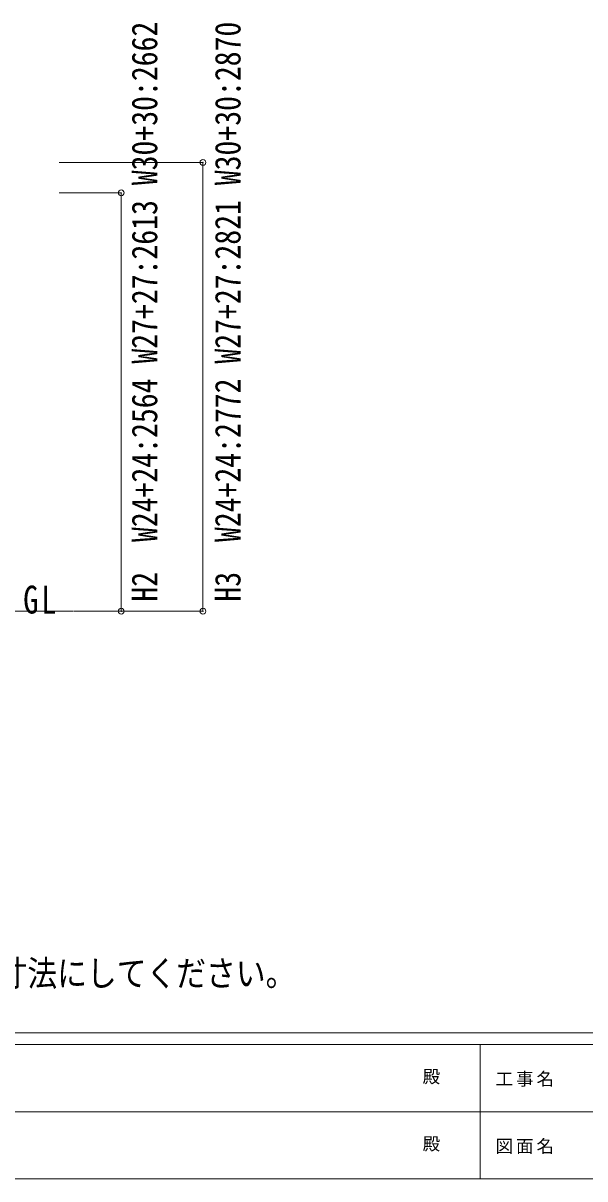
# Model space of a CAD drawing. Units: millimetres, scale not verified. Extents: x -11243 to 11243, y -7760 to 7760.
# Drawn here: x -3730 to 119, y -7760 to 151 of the extents above; entities that cross this region are included whole.
import ezdxf
from ezdxf.enums import TextEntityAlignment as Align

# ---------------------------------------------------------------- set-up
doc = ezdxf.new("R2010")
doc.units = ezdxf.units.MM
doc.header["$LTSCALE"] = 40
doc.header["$PDMODE"] = 32
doc.header["$PDSIZE"] = 40
doc.layers.add('0-6_OTH_LINE', color=7, linetype='Continuous', lineweight=9)
doc.layers.add('F-0_240', color=7, linetype='Continuous', lineweight=9)
doc.styles.add('ＭＳ ゴシック', font='')
doc.styles.get('ＭＳ ゴシック').set_extended_font_data('MS Gothic')

msp = doc.modelspace()

# ---------------------------------------------------------------- linework, layer by layer
at = {"layer": '0-6_OTH_LINE', "color": 6}
for p, q in [((-2497.73, -802.41), (-3484.2, -802.41)), ((-2497.73, -802.41), (-2497.73, -3874.51)), ((-3057.96, -1010.71), (-3484.2, -1010.71)), ((-3057.96, -1010.71), (-3057.96, -3874.51)), ((-3057.96, -3874.51), (-3379.77, -3874.51)), ((-2497.73, -3874.51), (-3267.18, -3874.51))]:
    msp.add_line(p, q, dxfattribs=at)
at = {"layer": '0-6_OTH_LINE'}
msp.add_line((-3384.99, -3874.51), (-3981.33, -3874.51), dxfattribs=at)
at = {"layer": '0-6_OTH_LINE', "color": 6}
for p in [(-2497.73, -802.41), (-3057.96, -1010.71), (-3057.96, -3874.51), (-2497.73, -3874.51)]:
    msp.add_point(p, dxfattribs=at)
at = {"layer": 'F-0_240', "color": 5}
for p, q in [((-11242.74, -6760), (10677.26, -6760)), ((-11242.74, -6840), (7121.58, -6840)), ((-598.42, -6840), (-598.42, -7760)), ((-4598.42, -7300), (3601.58, -7300)), ((-11242.74, -7760), (10677.26, -7760))]:
    msp.add_line(p, q, dxfattribs=at)

# ---------------------------------------------------------------- texts
at = {"layer": '0-6_OTH_LINE', "style": 'ＭＳ ゴシック', "width": 0.85}
for s, p in [('H2\u3000W24+24:2564 W27+27:2613 W30+30:2662', (-2758.08, -3808.68)), ('H3\u3000W24+24:2772 W27+27:2821 W30+30:2870', (-2187.72, -3808.68))]:
    msp.add_text(s, height=176, rotation=90, dxfattribs=at).set_placement(p, align=Align.BOTTOM_LEFT)
msp.add_text('・ロング柱:2500（超ロング柱:2800)の場合、H2,H3に300(600）足した寸法にしてください。', height=176, dxfattribs=at).set_placement((-10326.79, -6493.65), align=Align.BOTTOM_LEFT)
at = {"layer": '0-6_OTH_LINE', "insert": (-3729.69, -3893.19), "char_height": 190.6, "attachment_point": 7, "style": 'ＭＳ ゴシック'}
msp.add_mtext('\\T1.19;\\W0.8;GL', dxfattribs=at)
at = {"layer": 'F-0_240', "style": 'ＭＳ ゴシック'}
for p in [(-992.7, -7130), (-992.7, -7590)]:
    msp.add_text('殿', height=87.98, dxfattribs=at).set_placement(p, align=Align.BOTTOM_LEFT)
at = {"layer": 'F-0_240', "char_height": 87.98, "attachment_point": 7, "style": 'ＭＳ ゴシック'}
for s, insert in [('\\T1.17;工事名', (-492.95, -7130)), ('\\T1.17;図面名', (-492.95, -7590))]:
    msp.add_mtext(s, dxfattribs=dict(at, insert=insert))

doc.saveas('drawing.dxf')
